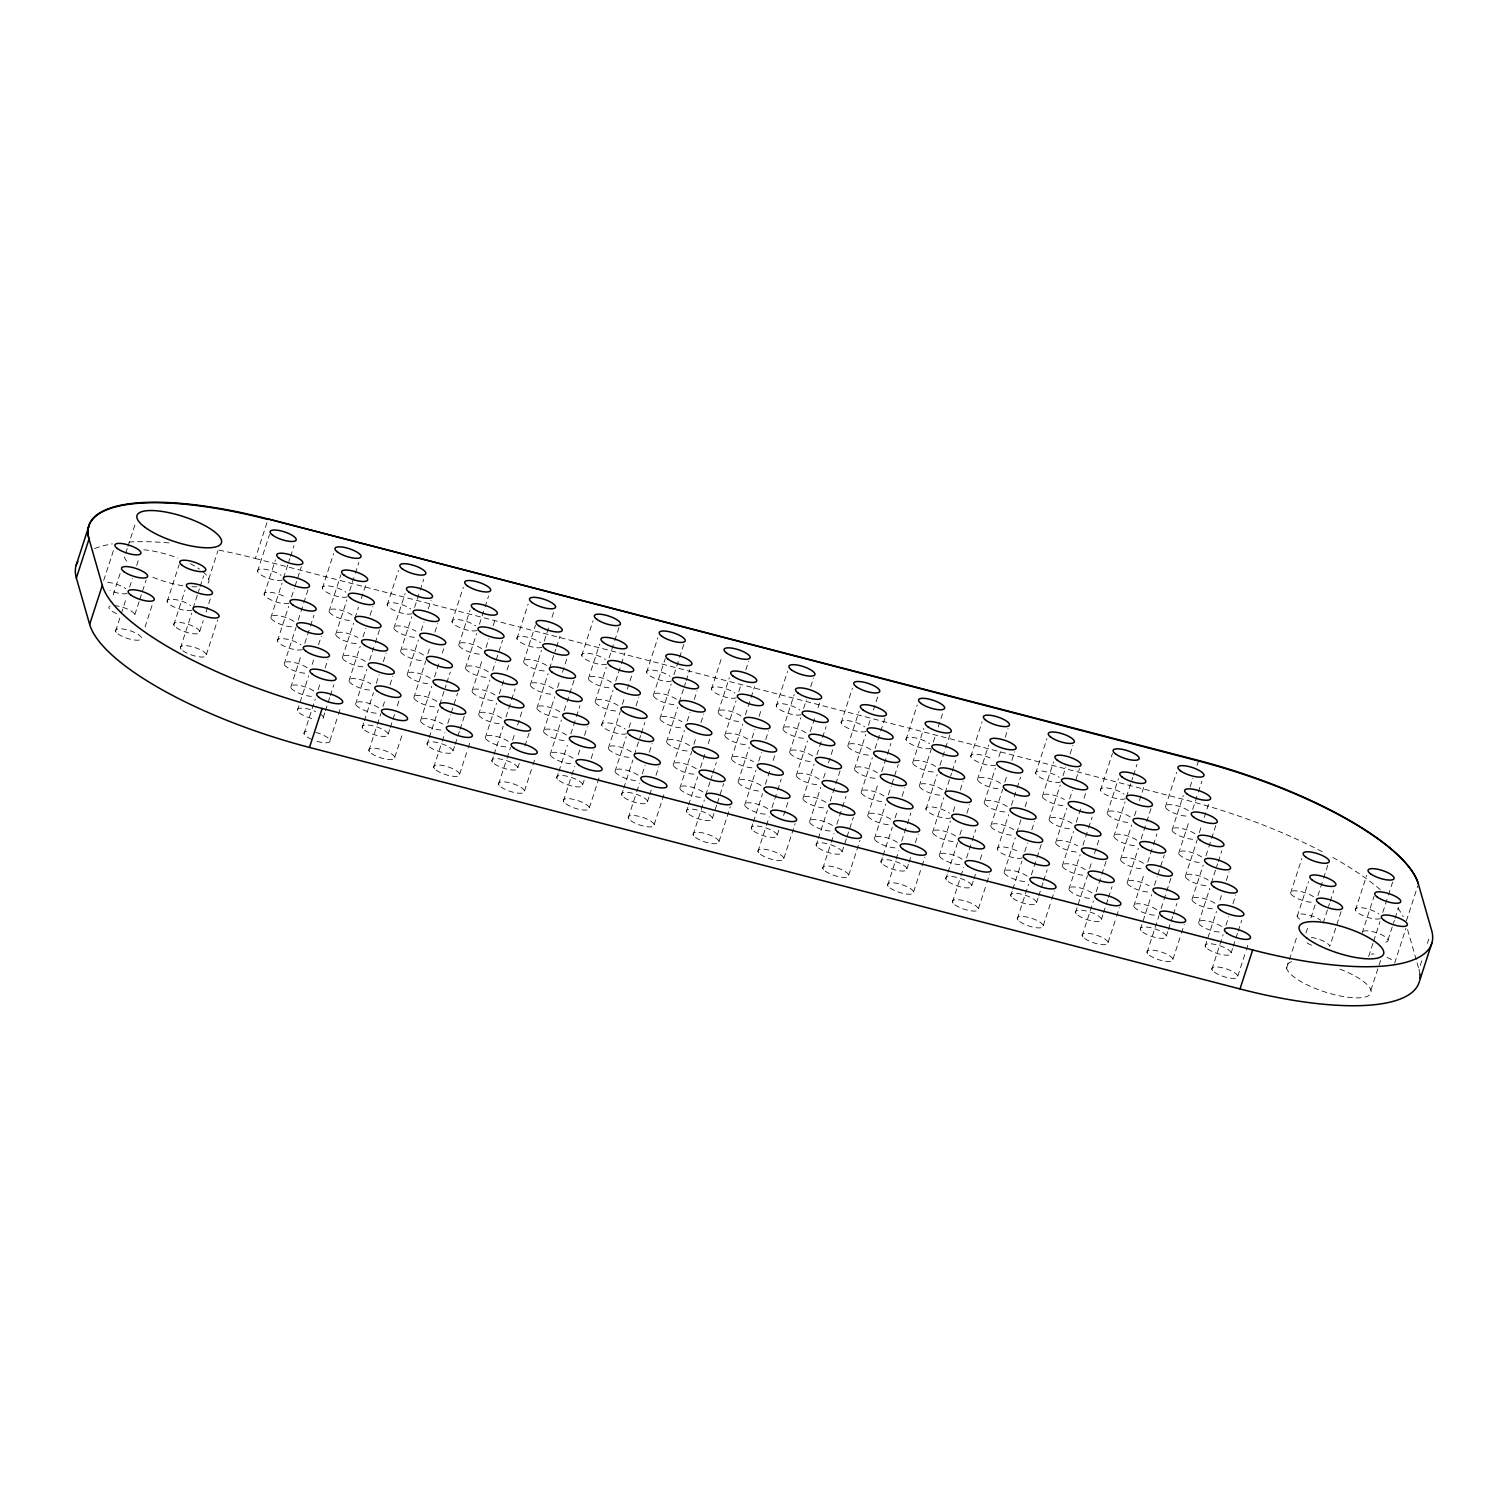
<?xml version="1.0" encoding="UTF-8"?>
<svg xmlns="http://www.w3.org/2000/svg" width="1508" height="1508" viewBox="0 0 1508 1508"><rect width="100%" height="100%" fill="white"/><g stroke="black" fill="none" stroke-linecap="round" stroke-linejoin="round"><path stroke-width="0.75" stroke-dasharray="5 3.75" d="M103.713 580.429L113.571 550.1M127.237 548.573L124.429 557.225A44.335 13.252 18 0 0 128.482 563.087M127.935 546.405L135.682 522.56M113.175 594.944L120.206 573.285M129.65 587.159L132.459 578.488M136.681 565.481L138.793 558.997M115.588 631.117L120.508 615.961M121.224 613.794L126.144 598.619M134.872 614.68L139.113 601.673M139.81 599.505L146.144 580.014M145.051 627.026L152.779 603.2M167.143 601.579L179.113 564.746M173.797 624.764L185.05 590.099M193.081 608.308L199.414 588.817M200.13 586.65L203.637 575.811M180.432 647.95L191.704 613.285M208.726 579.11L217.868 550.948M199.735 631.494L203.241 620.674M206.068 612.003L210.988 596.829M206.37 654.679L217.642 620.014M218.905 550.156A209.763 62.733 18 0 1 255.323 558.488L267.99 519.487M257.529 571.4L269.498 534.567M264.164 594.586L275.436 559.92M270.818 617.752L282.071 583.087M283.466 578.13L289.8 558.62M290.497 556.452L294.022 545.632M277.453 640.938L288.725 606.273M291.515 596.98L294.324 588.309M295.04 586.141L301.374 566.65M284.107 664.123L296.077 627.309M298.169 620.165L300.281 613.662M300.978 611.494L303.089 604.991M303.787 602.823L308.009 589.835M322.373 588.214L333.626 553.549M304.804 643.351L309.724 628.176M310.441 626.009L313.966 615.189M290.742 687.309L301.298 654.811M329.008 611.4L340.978 574.567M312.156 664.368L313.57 660.033M318.49 644.859L321.298 636.206M297.396 710.494L308.65 675.829M335.662 634.585L346.915 599.92M349.724 590.627L354.644 575.453M355.341 573.285L358.866 562.446M318.094 689.721L320.205 683.218M325.125 668.044L327.952 659.392M304.032 733.68L315.304 699.015M354.946 618.129L358.47 607.309M361.298 598.638L366.218 583.464M342.297 657.771L353.569 623.106M323.334 717.242L324.729 712.907M325.445 710.739L329.668 697.733M330.365 695.565L333.89 684.745M363.013 636.998L365.822 628.327M370.044 615.321L372.853 606.65M348.951 680.956L360.205 646.291M329.969 740.428L337.717 716.583M338.414 714.415L340.525 707.931M387.217 605.047L398.489 570.382M369.649 660.184L374.587 645.009M375.285 642.842L379.507 629.835M355.586 704.142L366.859 669.477M393.852 628.233L405.124 593.568M376.303 683.369L379.111 674.698M383.334 661.692L386.142 653.021M362.24 727.327L363.654 722.992M364.352 720.824L373.494 692.662M414.568 607.441L419.488 592.286M420.185 590.118L423.71 579.279M400.506 651.418L411.759 616.753M382.938 706.555L385.049 700.051M389.988 684.877L392.796 676.206M368.876 750.513L376.623 726.686M377.32 724.519L380.845 713.68M421.203 630.627L424.031 621.975M428.253 608.968L431.062 600.297M407.141 674.604L418.413 639.939M388.178 734.057L389.592 729.74M390.289 727.572L394.512 714.566M397.32 705.895L399.432 699.392M427.857 653.812L429.969 647.328M434.888 632.154L437.697 623.483M413.795 697.789L425.765 660.956M394.813 757.242L402.561 733.416M452.061 621.88L463.333 587.215M434.493 676.998L439.431 661.842M442.24 653.171L443.654 648.836M420.43 720.975L431.703 686.31M458.715 645.066L469.968 610.401M439.733 704.519L446.066 685.028M446.764 682.86L450.289 672.021M427.084 744.16L428.498 739.825M429.196 737.657L438.338 709.495M479.412 624.274L484.332 609.119M485.048 606.951L488.554 596.112M465.35 668.251L476.622 633.586M447.782 723.369L450.59 714.717M451.307 712.549L457.64 693.039M433.72 767.346L441.467 743.519M442.164 741.352L444.992 732.681M486.047 647.46L488.875 638.789M493.097 625.801L495.208 619.298M471.985 691.437L482.56 658.939M453.022 750.89L454.436 746.554M455.133 744.386L459.356 731.399M460.053 729.231L464.276 716.225M492.701 670.645L495.51 661.974M496.207 659.825L502.56 640.316M478.639 714.622L489.893 679.957M459.657 774.075L467.405 750.249M468.121 748.081L470.232 741.578M516.905 638.713L528.177 604.048M499.336 693.831L504.275 678.675M507.084 670.004L509.195 663.501M485.274 737.808L496.547 703.143M523.559 661.899L535.51 625.066M505.991 717.016L510.91 701.861M511.608 699.693L515.133 688.854M491.928 760.993L493.342 756.658M494.04 754.49L503.182 726.328M544.256 641.107L549.176 625.933M552.003 617.281L554.115 610.778M530.194 685.084L541.466 650.419M512.626 740.202L514.737 733.699M517.564 725.046L522.484 709.872M498.564 784.179L506.311 760.352M507.027 758.185L510.533 747.346M549.496 668.628L555.83 649.119M556.527 646.97L560.052 636.131M536.848 708.27L548.101 673.605M517.866 767.723L519.28 763.387M524.897 746.064L529.12 733.058M557.545 687.478L559.656 680.975M562.465 672.304L567.404 657.149M543.483 731.455L554.755 696.79M524.501 790.908L532.249 767.082M532.965 764.914L535.076 758.411M581.749 655.546L593.021 620.881M564.181 710.664L566.292 704.161M567.008 701.993L569.119 695.49M569.817 693.341L574.039 680.334M550.118 754.641L561.391 719.976M588.403 678.732L599.656 644.067M570.835 733.849L575.754 718.675M576.452 716.526L579.977 705.687M556.772 777.826L558.186 773.491M558.884 771.323L567.328 745.329M609.1 657.94L614.02 642.766M614.736 640.598L618.959 627.611M595.038 701.917L606.31 667.252M563.408 801.012L571.155 777.167M571.871 774.999L574.68 766.347M578.186 754.867L580.297 748.364M584.52 735.376L587.328 726.705M615.735 681.126L620.674 665.952M621.371 663.784L624.896 652.964M601.692 725.103L612.945 690.438M582.71 784.556L584.124 780.22M591.155 758.562L593.964 749.891M622.389 704.311L624.5 697.808M627.309 689.137L632.248 673.982M608.327 748.288L620.297 711.456M589.345 807.741L599.92 775.244M646.593 672.361L657.865 637.696M614.981 771.474L626.235 736.809M629.024 727.497L631.136 720.994M636.074 705.819L638.883 697.167M653.247 695.546L665.216 658.713M621.616 794.659L623.03 790.324M623.728 788.156L632.889 759.994M634.265 755.018L640.598 735.508M641.315 733.34L644.821 722.52M673.944 674.773L676.055 668.27M676.753 666.102L678.864 659.599M679.58 657.431L683.803 644.444M659.882 718.732L671.154 684.066M628.252 817.845L635.999 794M636.715 791.832L639.524 783.18M642.314 773.868L645.141 765.197M649.364 752.19L652.172 743.538M666.536 741.917L677.789 707.252M679.184 702.294L685.518 682.785M686.215 680.617L689.74 669.778M647.554 801.389L648.968 797.053M649.665 794.886L651.776 788.382M655.999 775.376L658.826 766.724M673.171 765.103L684.444 730.438M687.233 721.144L690.042 712.473M694.264 699.467L697.092 690.815M654.189 824.574L664.764 792.077M711.437 689.194L721.993 656.696M679.825 788.288L691.776 751.455M693.869 744.33L695.98 737.827M700.918 722.652L703.727 714M718.091 712.379L729.344 677.714M686.46 811.474L687.874 807.157M688.572 804.989L697.733 776.809M700.523 767.515L705.442 752.341M708.27 743.67L709.665 739.335M724.726 735.565L735.998 700.9M738.788 691.606L740.899 685.103M745.819 669.929L748.647 661.258M705.763 795.036L712.096 775.527M712.794 773.359L716.319 762.52M693.115 834.659L704.368 799.994M731.38 758.75L742.633 724.085M745.423 714.792L750.362 699.618M751.059 697.45L754.584 686.611M712.398 818.222L716.62 805.215M717.318 803.048L723.67 783.557M738.015 781.936L749.288 747.271M752.077 737.959L754.886 729.306M759.108 716.3L761.22 709.797M719.052 841.407L730.306 806.723M776.281 706.027L787.553 671.362M758.712 761.144L761.54 752.492M765.762 739.486L768.571 730.814M744.669 805.121L755.923 770.456M782.935 729.212L794.188 694.547M765.367 784.33L770.286 769.174M773.114 760.503L775.225 754M751.304 828.307L752.718 823.971M753.416 821.803L762.577 793.642M789.57 752.398L800.842 717.733M803.632 708.421L806.441 699.769M810.663 686.762L813.491 678.091M772.002 807.515L776.94 792.36M777.638 790.192L781.163 779.353M757.959 851.492L765.687 827.666M766.403 825.498L769.212 816.827M810.267 731.606L815.206 716.451M818.015 707.78L820.126 701.277M796.224 775.583L807.477 740.918M777.242 835.036L779.353 828.552M783.576 815.545L788.514 800.371M816.921 754.792L821.841 739.636M822.557 737.469L826.064 726.63M802.859 798.769L814.131 764.104M783.896 858.222L795.15 823.556M841.125 722.86L852.397 688.195M823.556 777.977L825.668 771.474M828.495 762.822L833.415 747.648M809.513 821.954L820.767 787.289M847.779 746.045L859.032 711.38M830.211 801.163L835.13 786.007M835.847 783.84L840.069 770.833M816.148 845.14L817.562 840.804M818.26 838.636L827.421 810.475M868.476 725.254L870.587 718.75M873.396 710.098L878.335 694.924M854.414 769.231L865.686 734.566M836.846 824.348L841.784 809.193M842.482 807.025L846.007 796.186M822.803 868.325L830.531 844.499M831.247 842.331L834.056 833.66M875.111 748.439L880.05 733.284M880.747 731.116L884.97 718.11M861.068 792.416L872.321 757.751M842.086 851.869L846.308 838.882M847.025 836.714L853.358 817.204M881.765 771.625L886.685 756.469M887.401 754.302L890.908 743.463M867.703 815.602L878.259 783.104M848.74 875.055L859.994 840.39M905.969 739.693L917.241 705.028M888.401 794.81L891.228 786.139M891.925 783.971L898.259 764.481M874.357 838.787L885.611 804.122M912.623 762.878L923.876 728.213M895.055 817.996L897.166 811.492M902.086 796.337L904.913 787.666M880.992 861.973L882.406 857.637M883.104 855.47L892.265 827.308M933.32 742.087L935.431 735.584M938.24 726.913L943.179 711.757M919.258 786.064L931.228 749.231M901.69 841.181L906.628 826.026M907.326 823.858L910.851 813.019M887.646 885.158L895.375 861.332M896.091 859.164L898.9 850.493M939.974 765.272L942.085 758.769M942.783 756.601L944.894 750.098M945.591 747.93L949.814 734.943M925.912 809.249L937.165 774.584M906.93 868.702L908.344 864.367M909.041 862.199L911.152 855.696M915.375 842.708L918.202 834.037M945.196 792.793L951.529 773.284M952.245 771.116L955.752 760.296M932.547 832.435L943.819 797.77M913.584 891.888L921.313 868.061M922.029 865.894L924.838 857.223M970.813 756.526L982.085 721.861M953.245 811.643L955.375 805.14M960.294 789.985L963.103 781.314M939.201 855.62L950.455 820.955M977.467 779.711L988.72 745.046M959.899 834.829L962.01 828.326M966.93 813.17L969.757 804.499M945.836 878.806L947.25 874.47M947.948 872.303L957.806 841.973M998.861 756.752L1000.973 750.249M1005.214 737.242L1008.023 728.59M984.102 802.897L995.374 768.232M966.534 858.014L971.472 842.84M972.17 840.672L975.695 829.852M952.49 901.991L960.219 878.146M960.935 875.978L963.744 867.326M1004.818 782.105L1006.929 775.602M1011.849 760.428L1014.658 751.776M990.756 826.082L1002.726 789.25M971.774 885.535L973.188 881.2M973.885 879.032L975.996 872.529M980.219 859.541L982.33 853.038M1011.453 805.291L1016.373 790.117M1017.089 787.949L1020.614 777.129M997.391 849.268L1008.663 814.603M978.428 908.721L986.175 884.876M986.873 882.727L989.682 874.056M1035.657 773.34L1046.929 738.675M1016.694 832.812L1020.916 819.805M1025.138 806.799L1027.25 800.314M1004.045 872.435L1015.299 837.769M1042.311 796.526L1053.564 761.86M1010.68 895.62L1012.094 891.303M1012.792 889.136L1021.953 860.955M1024.743 851.662L1027.551 842.991M1031.774 829.984L1034.601 821.332M1063.008 775.753L1065.836 767.082M1070.058 754.075L1072.867 745.404M1048.946 819.711L1060.218 785.046M1017.335 918.806L1028.588 884.14M1031.378 874.847L1036.316 859.673M1037.014 857.505L1041.236 844.518M1069.662 798.938L1072.471 790.267M1075.996 779.429L1079.502 768.59M1055.6 842.897L1066.853 808.231M1036.618 902.368L1038.032 898.033M1038.729 895.865L1042.952 882.859M1043.668 880.691L1047.174 869.871M1076.297 822.124L1081.236 806.95M1084.045 798.279L1086.156 791.775M1062.235 866.082L1073.507 831.417M1043.272 925.554L1051.019 901.709M1051.717 899.541L1054.526 890.889M1100.501 790.173L1112.47 753.34M1068.889 889.268L1080.143 854.602M1082.951 845.309L1087.871 830.135M1088.569 827.967L1092.094 817.129M1107.155 813.359L1118.408 778.694M1075.524 912.453L1087.494 875.62M1089.587 868.495L1091.698 861.992M1094.506 853.321L1099.445 838.146M1126.438 796.903L1132.791 777.412M1133.488 775.244L1137.013 764.405M1113.79 836.544L1125.062 801.879M1082.178 935.639L1093.432 900.973M1096.241 891.68L1101.16 876.506M1101.858 874.338L1106.08 861.332M1120.444 859.73L1131.697 825.064M1134.506 815.753L1136.617 809.268M1139.426 800.597L1144.346 785.423M1101.462 919.183L1102.876 914.866M1103.573 912.698L1107.796 899.692M1108.512 897.524L1112.018 886.685M1127.079 882.915L1138.351 848.25M1141.141 838.938L1146.08 823.783M1146.777 821.615L1151 808.608M1108.116 942.368L1115.863 918.542M1116.561 916.374L1119.37 907.703M1165.364 807.006L1176.617 772.341M1133.733 906.101L1144.289 873.603M1147.795 862.124L1152.715 846.968M1153.413 844.8L1156.938 833.962M1171.999 830.192L1183.271 795.527M1140.368 929.286L1151.641 894.621M1154.431 885.309L1157.239 876.657M1157.956 874.489L1164.289 854.979M1190.076 786.987L1192.885 778.316M1197.107 765.329L1198.521 760.993M1178.634 853.377L1189.209 820.88M1192.696 809.4L1197.635 794.245M1198.332 792.077L1201.857 781.238M1161.085 908.495L1163.196 902.01M1163.893 899.842L1166.004 893.339M1166.702 891.171L1170.924 878.165M1147.023 952.472L1158.992 915.639M1185.288 876.563L1197.258 839.73M1199.35 832.586L1201.461 826.082M1204.27 817.43L1209.209 802.256M1166.306 936.016L1167.72 931.68M1168.417 929.512L1172.64 916.525M1173.356 914.357L1176.881 903.518M1191.923 899.748L1203.195 865.083M1205.985 855.771L1208.096 849.268M1208.813 847.1L1210.924 840.616M1211.621 838.448L1215.844 825.441M1172.96 959.201L1180.707 935.375M1181.405 933.207L1184.214 924.536M1211.226 883.292L1217.559 863.801M1218.257 861.634L1221.782 850.795M1198.577 922.934L1209.831 888.269M1219.972 899.974L1221.386 895.639M1226.324 880.484L1229.133 871.812M1205.212 946.119L1216.485 911.454M1225.929 925.328L1228.737 916.657M1232.96 903.669L1235.768 894.998M1211.866 969.305L1223.12 934.64M1231.15 952.849L1232.564 948.513M1233.261 946.345L1237.503 933.358M1238.2 931.19L1241.725 920.351M1237.804 976.034L1245.551 952.208M1246.249 950.04L1248.36 943.537M1290.584 893.17L1301.856 858.504M1297.238 916.355L1308.492 881.69M1286.607 968.306L1288.718 961.821M1289.415 959.654L1297.163 935.808M1305.985 933.037L1308.096 926.534M1310.923 917.863L1315.146 904.875M1317.935 895.564L1322.874 880.389M1323.572 878.221L1327.794 865.234M1323.176 923.084L1329.509 903.575M1330.207 901.407L1333.732 890.587M1341.083 911.605L1329.811 946.27A13.647 4.072 18 0 0 1311.149 937.392M1355.428 909.984L1366.7 875.319M1362.082 933.169L1374.052 896.355M1382.779 912.397L1387.718 897.222M1388.416 895.055L1392.638 882.067M1372.959 943.367L1368.717 956.355A13.647 4.072 18 0 1 1374.052 954.036M1373.656 941.199L1379.99 921.69M1370.904 990.19L1380.763 959.861M1388.02 939.918L1394.353 920.408M1395.051 918.24L1398.576 907.42M1406.38 920.86L1417.652 886.195M1394.655 963.103L1405.927 928.438M1419.876 973.961A209.763 62.733 18 0 0 1418.971 969.399L1422.496 958.579M1427.416 943.405L1428.83 939.069M255.323 558.488L1185.853 799.994A209.763 62.733 18 0 1 1322.384 851.794M1407.586 929.663L1416.446 960.577M1417.068 962.783L1418.971 969.399M94.684 548.554A209.763 62.733 18 0 1 112.365 543.86M128.934 542.051A209.763 62.733 18 0 1 169.235 542.937M1332.827 857.468A209.763 62.733 18 0 1 1381.102 890.399M1397.859 908.136A209.763 62.733 18 0 1 1403.137 916.619M196.926 586.744A44.335 13.252 18 0 1 191.384 586.687M182.826 585.745A44.335 13.252 18 0 1 151.215 576.603M143.731 549.798A44.335 13.252 18 0 1 177.737 558.054M190.291 563.634A44.335 13.252 18 0 1 199.471 569.063M202.901 571.683A44.335 13.252 18 0 1 205.239 585.179M1339.915 969.135A44.335 13.252 18 0 1 1368.171 995.902A44.335 13.252 18 0 1 1309.001 985.742A44.335 13.252 18 0 1 1293.657 961.199M192.006 610.193A13.647 4.072 18 0 1 172.798 606.348A13.647 4.072 18 0 1 170.762 599.241A13.647 4.072 18 0 1 190.687 605.556M127.162 593.36A13.647 4.072 18 0 1 109.933 590.457M107.633 582.427A13.647 4.072 18 0 1 125.843 588.723M116.587 613.643A13.647 4.072 18 0 1 110.009 606.065M114.269 605.613A13.647 4.072 18 0 1 130.14 610.401A13.647 4.072 18 0 1 133.816 616.546M315.681 732.417A13.647 4.072 18 0 1 330.007 741.182A13.647 4.072 18 0 1 313.796 740.258M311.666 739.391A13.647 4.072 18 0 1 309.366 731.361M311.685 718.505A13.647 4.072 18 0 1 297.491 709.42A13.647 4.072 18 0 1 315.7 711.531M320.921 714.472A13.647 4.072 18 0 1 322.26 719.109M311.345 696.376A13.647 4.072 18 0 1 293.155 690.08A13.647 4.072 18 0 1 296.077 684.99A13.647 4.072 18 0 1 314.286 691.286M304.71 673.19A13.647 4.072 18 0 1 286.501 666.894A13.647 4.072 18 0 1 289.442 661.805A13.647 4.072 18 0 1 307.632 668.101M302.316 649.552A13.647 4.072 18 0 1 283.108 645.707A13.647 4.072 18 0 1 281.072 638.6A13.647 4.072 18 0 1 300.997 644.915M291.421 626.819A13.647 4.072 18 0 1 273.212 620.523A13.647 4.072 18 0 1 276.152 615.434A13.647 4.072 18 0 1 294.343 621.73M289.027 603.181A13.647 4.072 18 0 1 270.46 599.656A13.647 4.072 18 0 1 266.803 592.305A13.647 4.072 18 0 1 286.237 597.545M282.392 579.996A13.647 4.072 18 0 1 263.184 576.15A13.647 4.072 18 0 1 261.148 569.044A13.647 4.072 18 0 1 281.072 575.359M376.189 713.209A13.647 4.072 18 0 1 357.999 706.913A13.647 4.072 18 0 1 360.921 701.823A13.647 4.072 18 0 1 379.13 708.1M369.554 690.023A13.647 4.072 18 0 1 351.816 684.066A13.647 4.072 18 0 1 353.117 678.6A13.647 4.072 18 0 1 371.025 683.935M362.9 666.838A13.647 4.072 18 0 1 344.71 660.542A13.647 4.072 18 0 1 347.632 655.452A13.647 4.072 18 0 1 365.841 661.748M356.265 643.652A13.647 4.072 18 0 1 338.527 637.696A13.647 4.072 18 0 1 339.828 632.229A13.647 4.072 18 0 1 357.735 637.564M349.611 620.467A13.647 4.072 18 0 1 331.421 614.171A13.647 4.072 18 0 1 334.342 609.081A13.647 4.072 18 0 1 352.552 615.377M347.236 596.829A13.647 4.072 18 0 1 328.028 592.983A13.647 4.072 18 0 1 325.992 585.877A13.647 4.072 18 0 1 345.916 592.192M441.033 730.042A13.647 4.072 18 0 1 423.296 724.066A13.647 4.072 18 0 1 424.615 718.619A13.647 4.072 18 0 1 442.504 723.953M434.398 706.856A13.647 4.072 18 0 1 416.189 700.56A13.647 4.072 18 0 1 419.13 695.452A13.647 4.072 18 0 1 437.339 701.748M427.744 683.671A13.647 4.072 18 0 1 409.554 677.375A13.647 4.072 18 0 1 412.476 672.266A13.647 4.072 18 0 1 430.685 678.562M421.109 660.485A13.647 4.072 18 0 1 402.9 654.189A13.647 4.072 18 0 1 405.841 649.081A13.647 4.072 18 0 1 424.05 655.377M414.474 637.3A13.647 4.072 18 0 1 396.717 631.343A13.647 4.072 18 0 1 398.037 625.877A13.647 4.072 18 0 1 415.925 631.211M412.08 613.643A13.647 4.072 18 0 1 392.872 609.798A13.647 4.072 18 0 1 390.836 602.691A13.647 4.072 18 0 1 410.76 609.006M505.877 746.875A13.647 4.072 18 0 1 487.687 740.579A13.647 4.072 18 0 1 490.609 735.47A13.647 4.072 18 0 1 508.818 741.766M499.242 723.689A13.647 4.072 18 0 1 481.033 717.393A13.647 4.072 18 0 1 483.974 712.285A13.647 4.072 18 0 1 502.183 718.581M492.607 700.504A13.647 4.072 18 0 1 474.398 694.208A13.647 4.072 18 0 1 477.32 689.099A13.647 4.072 18 0 1 495.529 695.395M485.953 677.318A13.647 4.072 18 0 1 467.744 671.022A13.647 4.072 18 0 1 470.684 665.914A13.647 4.072 18 0 1 488.894 672.21M479.318 654.133A13.647 4.072 18 0 1 461.109 647.837A13.647 4.072 18 0 1 464.03 642.728A13.647 4.072 18 0 1 482.24 649.024M476.924 630.476A13.647 4.072 18 0 1 457.716 626.631A13.647 4.072 18 0 1 455.68 619.524A13.647 4.072 18 0 1 475.604 625.839M570.74 763.708A13.647 4.072 18 0 1 552.531 757.412A13.647 4.072 18 0 1 555.453 752.304A13.647 4.072 18 0 1 573.662 758.599M564.086 740.522A13.647 4.072 18 0 1 545.877 734.226A13.647 4.072 18 0 1 548.818 729.118A13.647 4.072 18 0 1 567.027 735.414M557.451 717.337A13.647 4.072 18 0 1 539.242 711.041A13.647 4.072 18 0 1 542.164 705.933A13.647 4.072 18 0 1 560.373 712.228M550.797 694.151A13.647 4.072 18 0 1 532.588 687.855A13.647 4.072 18 0 1 535.529 682.747A13.647 4.072 18 0 1 553.738 689.043M544.162 670.966A13.647 4.072 18 0 1 525.953 664.67A13.647 4.072 18 0 1 528.893 659.561A13.647 4.072 18 0 1 547.084 665.857M541.768 647.309A13.647 4.072 18 0 1 522.56 643.464A13.647 4.072 18 0 1 520.524 636.357A13.647 4.072 18 0 1 540.448 642.672M635.584 780.522A13.647 4.072 18 0 1 617.375 774.226A13.647 4.072 18 0 1 620.297 769.137A13.647 4.072 18 0 1 638.506 775.432M628.93 757.336A13.647 4.072 18 0 1 610.721 751.059A13.647 4.072 18 0 1 613.662 745.951A13.647 4.072 18 0 1 631.871 752.247M626.555 733.699A13.647 4.072 18 0 1 607.328 729.853A13.647 4.072 18 0 1 605.292 722.747A13.647 4.072 18 0 1 625.217 729.061M615.641 710.965A13.647 4.072 18 0 1 597.451 704.688A13.647 4.072 18 0 1 600.373 699.58A13.647 4.072 18 0 1 618.582 705.876M609.006 687.78A13.647 4.072 18 0 1 590.797 681.503A13.647 4.072 18 0 1 593.737 676.395A13.647 4.072 18 0 1 611.928 682.69M606.612 664.142A13.647 4.072 18 0 1 587.404 660.297A13.647 4.072 18 0 1 585.368 653.19A13.647 4.072 18 0 1 605.292 659.505M700.428 797.355A13.647 4.072 18 0 1 682.219 791.059A13.647 4.072 18 0 1 685.16 785.97A13.647 4.072 18 0 1 703.35 792.265M693.774 774.169A13.647 4.072 18 0 1 675.584 767.874A13.647 4.072 18 0 1 678.506 762.784A13.647 4.072 18 0 1 696.715 769.08M687.139 750.984A13.647 4.072 18 0 1 668.93 744.688A13.647 4.072 18 0 1 671.871 739.599A13.647 4.072 18 0 1 690.061 745.894M680.485 727.798A13.647 4.072 18 0 1 662.747 721.842A13.647 4.072 18 0 1 664.048 716.375A13.647 4.072 18 0 1 681.955 721.71M673.85 704.613A13.647 4.072 18 0 1 655.641 698.317A13.647 4.072 18 0 1 658.581 693.228A13.647 4.072 18 0 1 676.772 699.524M671.456 680.975A13.647 4.072 18 0 1 652.248 677.13A13.647 4.072 18 0 1 650.212 670.023A13.647 4.072 18 0 1 670.136 676.338M765.272 814.188A13.647 4.072 18 0 1 747.063 807.892A13.647 4.072 18 0 1 750.004 802.784A13.647 4.072 18 0 1 768.194 809.08M758.618 791.003A13.647 4.072 18 0 1 740.428 784.707A13.647 4.072 18 0 1 743.35 779.598A13.647 4.072 18 0 1 761.559 785.894M751.983 767.817A13.647 4.072 18 0 1 734.226 761.86A13.647 4.072 18 0 1 735.546 756.394A13.647 4.072 18 0 1 753.434 761.729M745.329 744.632A13.647 4.072 18 0 1 727.139 738.336A13.647 4.072 18 0 1 730.061 733.227A13.647 4.072 18 0 1 748.27 739.523M738.694 721.446A13.647 4.072 18 0 1 720.485 715.15A13.647 4.072 18 0 1 723.425 710.042A13.647 4.072 18 0 1 741.616 716.338M736.3 697.789A13.647 4.072 18 0 1 717.092 693.944A13.647 4.072 18 0 1 715.056 686.856A13.647 4.072 18 0 1 734.98 693.152M830.116 831.021A13.647 4.072 18 0 1 811.907 824.725A13.647 4.072 18 0 1 814.848 819.617A13.647 4.072 18 0 1 833.038 825.913M823.462 807.836A13.647 4.072 18 0 1 805.272 801.54A13.647 4.072 18 0 1 808.194 796.431A13.647 4.072 18 0 1 826.403 802.727M816.827 784.65A13.647 4.072 18 0 1 798.618 778.354A13.647 4.072 18 0 1 801.559 773.246A13.647 4.072 18 0 1 819.749 779.542M810.173 761.465A13.647 4.072 18 0 1 791.983 755.169A13.647 4.072 18 0 1 794.904 750.06A13.647 4.072 18 0 1 813.114 756.356M803.538 738.279A13.647 4.072 18 0 1 785.329 731.983A13.647 4.072 18 0 1 788.269 726.875A13.647 4.072 18 0 1 806.46 733.171M801.144 714.622A13.647 4.072 18 0 1 781.936 710.777A13.647 4.072 18 0 1 779.9 703.671A13.647 4.072 18 0 1 799.824 709.985M894.96 847.854A13.647 4.072 18 0 1 876.751 841.558A13.647 4.072 18 0 1 879.692 836.45A13.647 4.072 18 0 1 897.882 842.746M888.306 824.669A13.647 4.072 18 0 1 870.116 818.373A13.647 4.072 18 0 1 873.038 813.264A13.647 4.072 18 0 1 891.247 819.56M881.671 801.483A13.647 4.072 18 0 1 863.462 795.187A13.647 4.072 18 0 1 866.403 790.079A13.647 4.072 18 0 1 884.593 796.375M875.017 778.298A13.647 4.072 18 0 1 856.827 772.002A13.647 4.072 18 0 1 859.749 766.893A13.647 4.072 18 0 1 877.958 773.189M868.382 755.112A13.647 4.072 18 0 1 850.173 748.816A13.647 4.072 18 0 1 853.113 743.708A13.647 4.072 18 0 1 871.304 750.004M865.988 731.455A13.647 4.072 18 0 1 846.78 727.61A13.647 4.072 18 0 1 844.744 720.504A13.647 4.072 18 0 1 864.668 726.818M959.804 864.687A13.647 4.072 18 0 1 941.595 858.391A13.647 4.072 18 0 1 944.536 853.283A13.647 4.072 18 0 1 962.726 859.579M953.15 841.502A13.647 4.072 18 0 1 934.96 835.206A13.647 4.072 18 0 1 937.882 830.097A13.647 4.072 18 0 1 956.091 836.393M950.775 817.845A13.647 4.072 18 0 1 931.567 814A13.647 4.072 18 0 1 929.531 806.893A13.647 4.072 18 0 1 949.437 813.208M939.861 795.131A13.647 4.072 18 0 1 921.671 788.835A13.647 4.072 18 0 1 924.592 783.726A13.647 4.072 18 0 1 942.802 790.022M933.226 771.945A13.647 4.072 18 0 1 915.017 765.649A13.647 4.072 18 0 1 917.957 760.541A13.647 4.072 18 0 1 936.148 766.837M930.832 748.288A13.647 4.072 18 0 1 911.624 744.443A13.647 4.072 18 0 1 909.588 737.337A13.647 4.072 18 0 1 929.512 743.651M1024.648 881.501A13.647 4.072 18 0 1 1006.439 875.206A13.647 4.072 18 0 1 1009.38 870.116A13.647 4.072 18 0 1 1027.57 876.412M1022.254 857.864A13.647 4.072 18 0 1 1003.687 854.339A13.647 4.072 18 0 1 1000.03 846.987A13.647 4.072 18 0 1 1019.465 852.227M1011.359 835.13A13.647 4.072 18 0 1 993.15 828.834A13.647 4.072 18 0 1 996.091 823.745A13.647 4.072 18 0 1 1014.281 830.041M1004.705 811.945A13.647 4.072 18 0 1 986.515 805.649A13.647 4.072 18 0 1 989.436 800.559A13.647 4.072 18 0 1 1007.646 806.855M998.07 788.759A13.647 4.072 18 0 1 979.861 782.464A13.647 4.072 18 0 1 982.801 777.374A13.647 4.072 18 0 1 1000.992 783.67M995.676 765.121A13.647 4.072 18 0 1 977.109 761.597A13.647 4.072 18 0 1 973.452 754.245A13.647 4.072 18 0 1 992.886 759.485M1089.492 898.334A13.647 4.072 18 0 1 1071.283 892.039A13.647 4.072 18 0 1 1074.224 886.949A13.647 4.072 18 0 1 1092.414 893.245M1082.838 875.149A13.647 4.072 18 0 1 1064.648 868.853A13.647 4.072 18 0 1 1067.57 863.764A13.647 4.072 18 0 1 1085.779 870.059M1076.203 851.963A13.647 4.072 18 0 1 1058.465 846.007A13.647 4.072 18 0 1 1059.766 840.54A13.647 4.072 18 0 1 1077.655 845.875M1069.549 828.778A13.647 4.072 18 0 1 1051.359 822.482A13.647 4.072 18 0 1 1054.28 817.393A13.647 4.072 18 0 1 1072.49 823.688M1062.914 805.592A13.647 4.072 18 0 1 1045.176 799.636A13.647 4.072 18 0 1 1046.477 794.169A13.647 4.072 18 0 1 1064.384 799.504M1060.539 781.955A13.647 4.072 18 0 1 1041.312 778.109A13.647 4.072 18 0 1 1039.276 771.003A13.647 4.072 18 0 1 1059.2 777.317M1154.336 915.168A13.647 4.072 18 0 1 1136.127 908.872A13.647 4.072 18 0 1 1139.068 903.763A13.647 4.072 18 0 1 1157.258 910.059M1147.682 891.982A13.647 4.072 18 0 1 1129.944 886.025A13.647 4.072 18 0 1 1131.264 880.559A13.647 4.072 18 0 1 1149.153 885.893M1141.047 868.796A13.647 4.072 18 0 1 1122.838 862.501A13.647 4.072 18 0 1 1125.779 857.392A13.647 4.072 18 0 1 1143.969 863.688M1134.393 845.611A13.647 4.072 18 0 1 1116.203 839.315A13.647 4.072 18 0 1 1119.125 834.207A13.647 4.072 18 0 1 1137.334 840.503M1127.758 822.426A13.647 4.072 18 0 1 1109.549 816.13A13.647 4.072 18 0 1 1112.489 811.021A13.647 4.072 18 0 1 1130.698 817.317M1125.383 798.769A13.647 4.072 18 0 1 1106.156 794.923A13.647 4.072 18 0 1 1104.12 787.836A13.647 4.072 18 0 1 1124.044 794.132M1219.18 932.001A13.647 4.072 18 0 1 1200.971 925.705A13.647 4.072 18 0 1 1203.912 920.596A13.647 4.072 18 0 1 1222.102 926.892M1212.526 908.815A13.647 4.072 18 0 1 1194.336 902.519A13.647 4.072 18 0 1 1197.258 897.411A13.647 4.072 18 0 1 1215.467 903.707M1205.891 885.63A13.647 4.072 18 0 1 1187.682 879.334A13.647 4.072 18 0 1 1190.623 874.225A13.647 4.072 18 0 1 1208.832 880.521M1199.256 862.444A13.647 4.072 18 0 1 1181.047 856.148A13.647 4.072 18 0 1 1183.968 851.04A13.647 4.072 18 0 1 1202.178 857.336M1192.602 839.259A13.647 4.072 18 0 1 1174.393 832.963A13.647 4.072 18 0 1 1177.333 827.854A13.647 4.072 18 0 1 1195.542 834.15M1185.967 816.073A13.647 4.072 18 0 1 1167.757 809.777A13.647 4.072 18 0 1 1170.679 804.669A13.647 4.072 18 0 1 1188.888 810.965M1311.206 902.236A13.647 4.072 18 0 1 1292.997 895.941A13.647 4.072 18 0 1 1295.919 890.832A13.647 4.072 18 0 1 1314.128 897.128M1299.632 919.126A13.647 4.072 18 0 1 1302.573 914.018A13.647 4.072 18 0 1 1320.782 920.314M1311.508 945.233A13.647 4.072 18 0 1 1306.286 942.311M1380.31 918.598A13.647 4.072 18 0 1 1361.083 914.753A13.647 4.072 18 0 1 1359.047 907.646A13.647 4.072 18 0 1 1378.972 913.961M1363.157 931.303A13.647 4.072 18 0 1 1383.288 935.639A13.647 4.072 18 0 1 1382.685 942.236M1387.021 957.391A13.647 4.072 18 0 1 1392.261 960.332M176.191 627.535A13.647 4.072 18 0 0 198.66 633.379A13.647 4.072 18 0 0 185.427 623.501A13.647 4.072 18 0 0 176.191 627.535M182.826 650.721A13.647 4.072 18 0 0 205.295 656.564A13.647 4.072 18 0 0 192.082 646.687A13.647 4.072 18 0 0 182.826 650.721M117.982 633.888A13.647 4.072 18 0 0 140.451 639.731A13.647 4.072 18 0 0 127.219 629.854A13.647 4.072 18 0 0 117.982 633.888M371.288 753.284A13.647 4.072 18 0 0 393.739 759.108A13.647 4.072 18 0 0 380.525 749.25A13.647 4.072 18 0 0 371.288 753.284M364.634 730.098A13.647 4.072 18 0 0 387.104 735.923A13.647 4.072 18 0 0 373.871 726.064A13.647 4.072 18 0 0 364.634 730.098M436.132 770.117A13.647 4.072 18 0 0 458.583 775.941A13.647 4.072 18 0 0 445.369 766.083A13.647 4.072 18 0 0 436.132 770.117M429.478 746.931A13.647 4.072 18 0 0 451.948 752.756A13.647 4.072 18 0 0 438.715 742.897A13.647 4.072 18 0 0 429.478 746.931M500.976 786.95A13.647 4.072 18 0 0 523.427 792.774A13.647 4.072 18 0 0 510.213 782.897A13.647 4.072 18 0 0 500.976 786.95M494.322 763.764A13.647 4.072 18 0 0 516.792 769.589A13.647 4.072 18 0 0 503.559 759.712A13.647 4.072 18 0 0 494.322 763.764M565.82 803.783A13.647 4.072 18 0 0 588.29 809.607A13.647 4.072 18 0 0 575.057 799.73A13.647 4.072 18 0 0 565.82 803.783M559.166 780.597A13.647 4.072 18 0 0 581.636 786.422A13.647 4.072 18 0 0 568.403 776.545A13.647 4.072 18 0 0 559.166 780.597M630.664 820.597A13.647 4.072 18 0 0 653.134 826.441A13.647 4.072 18 0 0 639.901 816.563A13.647 4.072 18 0 0 630.664 820.597M624.01 797.412A13.647 4.072 18 0 0 646.48 803.255A13.647 4.072 18 0 0 633.266 793.378A13.647 4.072 18 0 0 624.01 797.412M695.508 837.43A13.647 4.072 18 0 0 717.978 843.274A13.647 4.072 18 0 0 704.745 833.396A13.647 4.072 18 0 0 695.508 837.43M688.854 814.245A13.647 4.072 18 0 0 711.324 820.088A13.647 4.072 18 0 0 698.11 810.211A13.647 4.072 18 0 0 688.854 814.245M760.352 854.263A13.647 4.072 18 0 0 782.822 860.088A13.647 4.072 18 0 0 769.589 850.229A13.647 4.072 18 0 0 760.352 854.263M753.717 831.078A13.647 4.072 18 0 0 776.168 836.902A13.647 4.072 18 0 0 762.954 827.044A13.647 4.072 18 0 0 753.717 831.078M825.196 871.096A13.647 4.072 18 0 0 847.666 876.921A13.647 4.072 18 0 0 834.433 867.062A13.647 4.072 18 0 0 825.196 871.096M818.561 847.911A13.647 4.072 18 0 0 841.012 853.735A13.647 4.072 18 0 0 827.798 843.877A13.647 4.072 18 0 0 818.561 847.911M890.04 887.929A13.647 4.072 18 0 0 912.51 893.754A13.647 4.072 18 0 0 899.277 883.876A13.647 4.072 18 0 0 890.04 887.929M883.405 864.744A13.647 4.072 18 0 0 905.856 870.568A13.647 4.072 18 0 0 892.642 860.691A13.647 4.072 18 0 0 883.405 864.744M954.884 904.762A13.647 4.072 18 0 0 977.354 910.587A13.647 4.072 18 0 0 964.121 900.71A13.647 4.072 18 0 0 954.884 904.762M948.249 881.577A13.647 4.072 18 0 0 970.7 887.401A13.647 4.072 18 0 0 957.486 877.524A13.647 4.072 18 0 0 948.249 881.577M1019.728 921.577A13.647 4.072 18 0 0 1042.198 927.42A13.647 4.072 18 0 0 1028.965 917.543A13.647 4.072 18 0 0 1019.728 921.577M1013.093 898.391A13.647 4.072 18 0 0 1035.544 904.235A13.647 4.072 18 0 0 1022.33 894.357A13.647 4.072 18 0 0 1013.093 898.391M1084.572 938.41A13.647 4.072 18 0 0 1107.042 944.253A13.647 4.072 18 0 0 1093.809 934.376A13.647 4.072 18 0 0 1084.572 938.41M1077.937 915.224A13.647 4.072 18 0 0 1100.388 921.068A13.647 4.072 18 0 0 1087.174 911.19A13.647 4.072 18 0 0 1077.937 915.224M1149.416 955.243A13.647 4.072 18 0 0 1171.886 961.067A13.647 4.072 18 0 0 1158.653 951.209A13.647 4.072 18 0 0 1149.416 955.243M1142.781 932.057A13.647 4.072 18 0 0 1165.232 937.882A13.647 4.072 18 0 0 1152.018 928.023A13.647 4.072 18 0 0 1142.781 932.057M1214.26 972.076A13.647 4.072 18 0 0 1236.73 977.9A13.647 4.072 18 0 0 1223.497 968.042A13.647 4.072 18 0 0 1214.26 972.076M1207.625 948.89A13.647 4.072 18 0 0 1230.076 954.715A13.647 4.072 18 0 0 1216.862 944.856A13.647 4.072 18 0 0 1207.625 948.89"/><path stroke-width="1.5" d="M76.211 565.104L88.878 526.104M1431.789 943.311L1419.122 982.311A209.763 62.733 18 0 1 1240.01 988.946L309.479 747.44A209.763 62.733 18 0 1 89.651 624.387L76.361 578.016L89.029 539.035A210.63 62.978 18 0 1 267.84 518.903M89.651 624.387L102.318 585.387L88.859 538.45M309.479 747.44L322.147 708.44A209.763 62.733 18 0 1 102.318 585.387M1240.01 988.946L1252.677 949.946A209.763 62.733 18 0 0 1431.639 930.398L1418.349 884.027A210.63 62.978 18 0 0 1198.351 760.409L267.029 518.695L1198.521 760.993A209.763 62.733 18 0 1 1418.349 884.027M322.147 708.44L1252.677 949.946M76.361 578.016A209.763 62.733 18 0 1 77.869 561.334M1419.876 973.961A209.763 62.733 18 0 1 1419.933 978.258M89.029 539.035A209.763 62.733 18 0 1 267.99 519.487M643.332 781.615A13.647 4.072 18 0 0 665.801 787.44A13.647 4.072 18 0 0 652.568 777.562A13.647 4.072 18 0 0 643.332 781.615M1019.106 836.224A13.647 4.072 18 0 0 1041.576 842.048A13.647 4.072 18 0 0 1028.362 832.171A13.647 4.072 18 0 0 1019.106 836.224M1012.471 813.038A13.647 4.072 18 0 0 1034.94 818.863A13.647 4.072 18 0 0 1021.708 808.985A13.647 4.072 18 0 0 1012.471 813.038M636.696 758.43A13.647 4.072 18 0 0 659.147 764.254A13.647 4.072 18 0 0 645.933 754.377A13.647 4.072 18 0 0 636.696 758.43M1005.817 789.853A13.647 4.072 18 0 0 1028.286 795.677A13.647 4.072 18 0 0 1015.072 785.8A13.647 4.072 18 0 0 1005.817 789.853M630.042 735.244A13.647 4.072 18 0 0 652.512 741.069A13.647 4.072 18 0 0 639.279 731.191A13.647 4.072 18 0 0 630.042 735.244M999.182 766.667A13.647 4.072 18 0 0 1021.651 772.492A13.647 4.072 18 0 0 1008.418 762.614A13.647 4.072 18 0 0 999.182 766.667M623.407 712.059A13.647 4.072 18 0 0 645.858 717.883A13.647 4.072 18 0 0 632.644 708.006A13.647 4.072 18 0 0 623.407 712.059M992.528 743.482A13.647 4.072 18 0 0 1014.997 749.306A13.647 4.072 18 0 0 1001.783 739.429A13.647 4.072 18 0 0 992.528 743.482M616.753 688.873A13.647 4.072 18 0 0 639.222 694.698A13.647 4.072 18 0 0 625.99 684.821A13.647 4.072 18 0 0 616.753 688.873M985.893 720.296A13.647 4.072 18 0 0 1008.362 726.121A13.647 4.072 18 0 0 995.129 716.243A13.647 4.072 18 0 0 985.893 720.296M1162.084 916.242A13.647 4.072 18 0 0 1184.553 922.067A13.647 4.072 18 0 0 1171.339 912.208A13.647 4.072 18 0 0 1162.084 916.242M1097.24 899.409A13.647 4.072 18 0 0 1119.709 905.252A13.647 4.072 18 0 0 1106.495 895.375A13.647 4.072 18 0 0 1097.24 899.409M610.118 665.688A13.647 4.072 18 0 0 632.568 671.512A13.647 4.072 18 0 0 619.354 661.635A13.647 4.072 18 0 0 610.118 665.688M1090.604 876.223A13.647 4.072 18 0 0 1113.074 882.067A13.647 4.072 18 0 0 1099.841 872.189A13.647 4.072 18 0 0 1090.604 876.223M603.464 642.502A13.647 4.072 18 0 0 625.933 648.327A13.647 4.072 18 0 0 612.7 638.449A13.647 4.072 18 0 0 603.464 642.502M1050.737 737.11A13.647 4.072 18 0 0 1073.206 742.954A13.647 4.072 18 0 0 1059.973 733.077A13.647 4.072 18 0 0 1050.737 737.11M596.829 619.317A13.647 4.072 18 0 0 619.279 625.141A13.647 4.072 18 0 0 606.065 615.264A13.647 4.072 18 0 0 596.829 619.317M1083.95 853.038A13.647 4.072 18 0 0 1106.42 858.881A13.647 4.072 18 0 0 1093.206 849.004A13.647 4.072 18 0 0 1083.95 853.038M1077.315 829.852A13.647 4.072 18 0 0 1099.784 835.696A13.647 4.072 18 0 0 1086.552 825.819A13.647 4.072 18 0 0 1077.315 829.852M708.176 798.429A13.647 4.072 18 0 0 730.645 804.273A13.647 4.072 18 0 0 717.412 794.396A13.647 4.072 18 0 0 708.176 798.429M1070.661 806.667A13.647 4.072 18 0 0 1093.13 812.51A13.647 4.072 18 0 0 1079.917 802.633A13.647 4.072 18 0 0 1070.661 806.667M701.54 775.244A13.647 4.072 18 0 0 723.991 781.087A13.647 4.072 18 0 0 710.777 771.21A13.647 4.072 18 0 0 701.54 775.244M1064.026 783.481A13.647 4.072 18 0 0 1086.495 789.325A13.647 4.072 18 0 0 1073.262 779.447A13.647 4.072 18 0 0 1064.026 783.481M694.886 752.058A13.647 4.072 18 0 0 717.356 757.902A13.647 4.072 18 0 0 704.123 748.025A13.647 4.072 18 0 0 694.886 752.058M1057.391 760.296A13.647 4.072 18 0 0 1079.841 766.139A13.647 4.072 18 0 0 1066.627 756.262A13.647 4.072 18 0 0 1057.391 760.296M688.251 728.873A13.647 4.072 18 0 0 710.702 734.716A13.647 4.072 18 0 0 697.488 724.839A13.647 4.072 18 0 0 688.251 728.873M681.597 705.687A13.647 4.072 18 0 0 704.066 711.531A13.647 4.072 18 0 0 690.834 701.654A13.647 4.072 18 0 0 681.597 705.687M674.962 682.502A13.647 4.072 18 0 0 697.412 688.345A13.647 4.072 18 0 0 684.198 678.468A13.647 4.072 18 0 0 674.962 682.502M1155.448 893.056A13.647 4.072 18 0 0 1177.918 898.881A13.647 4.072 18 0 0 1164.685 889.023A13.647 4.072 18 0 0 1155.448 893.056M668.308 659.316A13.647 4.072 18 0 0 690.777 665.16A13.647 4.072 18 0 0 677.544 655.283A13.647 4.072 18 0 0 668.308 659.316M1226.928 933.075A13.647 4.072 18 0 0 1249.397 938.9A13.647 4.072 18 0 0 1236.183 929.041A13.647 4.072 18 0 0 1226.928 933.075M1148.794 869.871A13.647 4.072 18 0 0 1171.264 875.696A13.647 4.072 18 0 0 1158.05 865.837A13.647 4.072 18 0 0 1148.794 869.871M661.673 636.131A13.647 4.072 18 0 0 684.123 641.974A13.647 4.072 18 0 0 670.909 632.097A13.647 4.072 18 0 0 661.673 636.131M1142.159 846.685A13.647 4.072 18 0 0 1164.628 852.51A13.647 4.072 18 0 0 1151.396 842.652A13.647 4.072 18 0 0 1142.159 846.685M773.02 815.263A13.647 4.072 18 0 0 795.489 821.106A13.647 4.072 18 0 0 782.256 811.229A13.647 4.072 18 0 0 773.02 815.263M1135.524 823.5A13.647 4.072 18 0 0 1157.974 829.325A13.647 4.072 18 0 0 1144.76 819.466A13.647 4.072 18 0 0 1135.524 823.5M766.384 792.077A13.647 4.072 18 0 0 788.835 797.921A13.647 4.072 18 0 0 775.621 788.043A13.647 4.072 18 0 0 766.384 792.077M1128.87 800.314A13.647 4.072 18 0 0 1151.339 806.139A13.647 4.072 18 0 0 1138.106 796.281A13.647 4.072 18 0 0 1128.87 800.314M759.73 768.891A13.647 4.072 18 0 0 782.2 774.735A13.647 4.072 18 0 0 768.967 764.858A13.647 4.072 18 0 0 759.73 768.891M1122.235 777.129A13.647 4.072 18 0 0 1144.685 782.954A13.647 4.072 18 0 0 1131.471 773.095A13.647 4.072 18 0 0 1122.235 777.129M753.095 745.706A13.647 4.072 18 0 0 775.546 751.549A13.647 4.072 18 0 0 762.332 741.672A13.647 4.072 18 0 0 753.095 745.706M1115.581 753.943A13.647 4.072 18 0 0 1138.05 759.787A13.647 4.072 18 0 0 1124.817 749.91A13.647 4.072 18 0 0 1115.581 753.943M746.441 722.52A13.647 4.072 18 0 0 768.91 728.364A13.647 4.072 18 0 0 755.678 718.487A13.647 4.072 18 0 0 746.441 722.52M739.806 699.335A13.647 4.072 18 0 0 762.256 705.179A13.647 4.072 18 0 0 749.042 695.301A13.647 4.072 18 0 0 739.806 699.335M1220.292 909.889A13.647 4.072 18 0 0 1242.762 915.714A13.647 4.072 18 0 0 1229.529 905.856A13.647 4.072 18 0 0 1220.292 909.889M733.152 676.149A13.647 4.072 18 0 0 755.621 681.993A13.647 4.072 18 0 0 742.388 672.116A13.647 4.072 18 0 0 733.152 676.149M1213.657 886.704A13.647 4.072 18 0 0 1236.108 892.529A13.647 4.072 18 0 0 1222.894 882.67A13.647 4.072 18 0 0 1213.657 886.704M726.517 652.964A13.647 4.072 18 0 0 748.986 658.808A13.647 4.072 18 0 0 735.753 648.93A13.647 4.072 18 0 0 726.517 652.964M1207.003 863.519A13.647 4.072 18 0 0 1229.472 869.343A13.647 4.072 18 0 0 1216.24 859.485A13.647 4.072 18 0 0 1207.003 863.519M837.864 832.096A13.647 4.072 18 0 0 860.333 837.92A13.647 4.072 18 0 0 847.1 828.062A13.647 4.072 18 0 0 837.864 832.096M1200.368 840.333A13.647 4.072 18 0 0 1222.818 846.158A13.647 4.072 18 0 0 1209.605 836.299A13.647 4.072 18 0 0 1200.368 840.333M831.228 808.91A13.647 4.072 18 0 0 853.679 814.735A13.647 4.072 18 0 0 840.465 804.876A13.647 4.072 18 0 0 831.228 808.91M1193.714 817.148A13.647 4.072 18 0 0 1216.183 822.972A13.647 4.072 18 0 0 1202.95 813.114A13.647 4.072 18 0 0 1193.714 817.148M824.574 785.725A13.647 4.072 18 0 0 847.044 791.549A13.647 4.072 18 0 0 833.811 781.691A13.647 4.072 18 0 0 824.574 785.725M1187.079 793.962A13.647 4.072 18 0 0 1209.529 799.787A13.647 4.072 18 0 0 1196.315 789.928A13.647 4.072 18 0 0 1187.079 793.962M817.939 762.539A13.647 4.072 18 0 0 840.39 768.364A13.647 4.072 18 0 0 827.176 758.505A13.647 4.072 18 0 0 817.939 762.539M1180.425 770.776A13.647 4.072 18 0 0 1202.894 776.601A13.647 4.072 18 0 0 1189.661 766.743A13.647 4.072 18 0 0 1180.425 770.776M811.285 739.354A13.647 4.072 18 0 0 833.754 745.178A13.647 4.072 18 0 0 820.522 735.32A13.647 4.072 18 0 0 811.285 739.354M1305.664 856.94A13.647 4.072 18 0 0 1328.133 862.764A13.647 4.072 18 0 0 1314.901 852.887A13.647 4.072 18 0 0 1305.664 856.94M804.65 716.168A13.647 4.072 18 0 0 827.119 721.993A13.647 4.072 18 0 0 813.886 712.134A13.647 4.072 18 0 0 804.65 716.168M1312.318 880.125A13.647 4.072 18 0 0 1334.769 885.95A13.647 4.072 18 0 0 1321.555 876.073A13.647 4.072 18 0 0 1312.318 880.125M797.996 692.983A13.647 4.072 18 0 0 820.465 698.807A13.647 4.072 18 0 0 807.232 688.949A13.647 4.072 18 0 0 797.996 692.983M1318.953 903.311A13.647 4.072 18 0 0 1341.423 909.135A13.647 4.072 18 0 0 1328.19 899.258A13.647 4.072 18 0 0 1318.953 903.311M791.361 669.797A13.647 4.072 18 0 0 813.83 675.622A13.647 4.072 18 0 0 800.597 665.763A13.647 4.072 18 0 0 791.361 669.797M1370.508 873.754A13.647 4.072 18 0 0 1392.977 879.598A13.647 4.072 18 0 0 1379.745 869.72A13.647 4.072 18 0 0 1370.508 873.754M902.708 848.929A13.647 4.072 18 0 0 925.177 854.753A13.647 4.072 18 0 0 911.944 844.895A13.647 4.072 18 0 0 902.708 848.929M1377.162 896.94A13.647 4.072 18 0 0 1399.612 902.783A13.647 4.072 18 0 0 1386.399 892.906A13.647 4.072 18 0 0 1377.162 896.94M896.072 825.743A13.647 4.072 18 0 0 918.523 831.568A13.647 4.072 18 0 0 905.309 821.709A13.647 4.072 18 0 0 896.072 825.743M1383.797 920.125A13.647 4.072 18 0 0 1406.267 925.969A13.647 4.072 18 0 0 1393.034 916.091A13.647 4.072 18 0 0 1383.797 920.125M889.418 802.558A13.647 4.072 18 0 0 911.888 808.382A13.647 4.072 18 0 0 898.655 798.524A13.647 4.072 18 0 0 889.418 802.558M882.783 779.372A13.647 4.072 18 0 0 905.252 785.197A13.647 4.072 18 0 0 892.02 775.338A13.647 4.072 18 0 0 882.783 779.372M876.129 756.187A13.647 4.072 18 0 0 898.598 762.011A13.647 4.072 18 0 0 885.366 752.153A13.647 4.072 18 0 0 876.129 756.187M869.494 733.001A13.647 4.072 18 0 0 891.963 738.826A13.647 4.072 18 0 0 878.73 728.967A13.647 4.072 18 0 0 869.494 733.001M862.84 709.816A13.647 4.072 18 0 0 885.309 715.64A13.647 4.072 18 0 0 872.095 705.782A13.647 4.072 18 0 0 862.84 709.816M856.205 686.63A13.647 4.072 18 0 0 878.674 692.455A13.647 4.072 18 0 0 865.441 682.596A13.647 4.072 18 0 0 856.205 686.63M967.552 865.762A13.647 4.072 18 0 0 990.021 871.586A13.647 4.072 18 0 0 976.788 861.709A13.647 4.072 18 0 0 967.552 865.762M960.916 842.576A13.647 4.072 18 0 0 983.386 848.401A13.647 4.072 18 0 0 970.153 838.523A13.647 4.072 18 0 0 960.916 842.576M954.262 819.391A13.647 4.072 18 0 0 976.732 825.215A13.647 4.072 18 0 0 963.499 815.338A13.647 4.072 18 0 0 954.262 819.391M947.627 796.205A13.647 4.072 18 0 0 970.096 802.03A13.647 4.072 18 0 0 956.864 792.152A13.647 4.072 18 0 0 947.627 796.205M940.973 773.02A13.647 4.072 18 0 0 963.442 778.844A13.647 4.072 18 0 0 950.229 768.967A13.647 4.072 18 0 0 940.973 773.02M934.338 749.834A13.647 4.072 18 0 0 956.807 755.659A13.647 4.072 18 0 0 943.574 745.781A13.647 4.072 18 0 0 934.338 749.834M927.684 726.649A13.647 4.072 18 0 0 950.153 732.473A13.647 4.072 18 0 0 936.939 722.596A13.647 4.072 18 0 0 927.684 726.649M921.049 703.463A13.647 4.072 18 0 0 943.518 709.288A13.647 4.072 18 0 0 930.285 699.41A13.647 4.072 18 0 0 921.049 703.463M1032.396 882.595A13.647 4.072 18 0 0 1054.865 888.419A13.647 4.072 18 0 0 1041.632 878.542A13.647 4.072 18 0 0 1032.396 882.595M1025.76 859.409A13.647 4.072 18 0 0 1048.23 865.234A13.647 4.072 18 0 0 1034.997 855.356A13.647 4.072 18 0 0 1025.76 859.409M299.168 627.912A13.647 4.072 18 0 0 321.638 633.737A13.647 4.072 18 0 0 308.424 623.86A13.647 4.072 18 0 0 299.168 627.912M292.533 604.727A13.647 4.072 18 0 0 315.002 610.551A13.647 4.072 18 0 0 301.77 600.674A13.647 4.072 18 0 0 292.533 604.727M285.898 581.541A13.647 4.072 18 0 0 308.348 587.366A13.647 4.072 18 0 0 295.134 577.489A13.647 4.072 18 0 0 285.898 581.541M144.9 527.235A44.335 13.252 18 0 0 217.906 546.179A44.335 13.252 18 0 0 174.928 514.096A44.335 13.252 18 0 0 144.9 527.235M1307.078 938.315A44.335 13.252 18 0 0 1380.084 957.26A44.335 13.252 18 0 0 1337.106 925.177A44.335 13.252 18 0 0 1307.078 938.315M182.223 565.349A13.647 4.072 18 0 0 204.673 571.193A13.647 4.072 18 0 0 191.459 561.315A13.647 4.072 18 0 0 182.223 565.349M188.858 588.535A13.647 4.072 18 0 0 211.327 594.378A13.647 4.072 18 0 0 198.095 584.501A13.647 4.072 18 0 0 188.858 588.535M195.512 611.72A13.647 4.072 18 0 0 217.963 617.564A13.647 4.072 18 0 0 204.749 607.686A13.647 4.072 18 0 0 195.512 611.72M117.379 548.535A13.647 4.072 18 0 0 139.829 554.36A13.647 4.072 18 0 0 126.615 544.482A13.647 4.072 18 0 0 117.379 548.535M124.014 571.721A13.647 4.072 18 0 0 146.483 577.545A13.647 4.072 18 0 0 133.251 567.668A13.647 4.072 18 0 0 124.014 571.721M130.668 594.906A13.647 4.072 18 0 0 153.119 600.731A13.647 4.072 18 0 0 139.905 590.853A13.647 4.072 18 0 0 130.668 594.906M319.112 697.45A13.647 4.072 18 0 0 341.581 703.293A13.647 4.072 18 0 0 328.348 693.416A13.647 4.072 18 0 0 319.112 697.45M312.458 674.283A13.647 4.072 18 0 0 334.927 680.108A13.647 4.072 18 0 0 321.713 670.231A13.647 4.072 18 0 0 312.458 674.283M305.822 651.098A13.647 4.072 18 0 0 328.292 656.923A13.647 4.072 18 0 0 315.059 647.045A13.647 4.072 18 0 0 305.822 651.098M279.244 558.356A13.647 4.072 18 0 0 301.713 564.181A13.647 4.072 18 0 0 288.48 554.303A13.647 4.072 18 0 0 279.244 558.356M272.609 535.17A13.647 4.072 18 0 0 295.059 540.995A13.647 4.072 18 0 0 281.845 531.118A13.647 4.072 18 0 0 272.609 535.17M383.956 714.283A13.647 4.072 18 0 0 406.425 720.127A13.647 4.072 18 0 0 393.192 710.249A13.647 4.072 18 0 0 383.956 714.283M377.302 691.098A13.647 4.072 18 0 0 399.771 696.941A13.647 4.072 18 0 0 386.557 687.064A13.647 4.072 18 0 0 377.302 691.098M370.666 667.912A13.647 4.072 18 0 0 393.136 673.756A13.647 4.072 18 0 0 379.903 663.878A13.647 4.072 18 0 0 370.666 667.912M364.031 644.727A13.647 4.072 18 0 0 386.482 650.57A13.647 4.072 18 0 0 373.268 640.693A13.647 4.072 18 0 0 364.031 644.727M357.377 621.541A13.647 4.072 18 0 0 379.846 627.385A13.647 4.072 18 0 0 366.614 617.507A13.647 4.072 18 0 0 357.377 621.541M350.742 598.356A13.647 4.072 18 0 0 373.192 604.199A13.647 4.072 18 0 0 359.978 594.322A13.647 4.072 18 0 0 350.742 598.356M344.088 575.17A13.647 4.072 18 0 0 366.557 581.014A13.647 4.072 18 0 0 353.324 571.136A13.647 4.072 18 0 0 344.088 575.17M337.453 551.985A13.647 4.072 18 0 0 359.903 557.828A13.647 4.072 18 0 0 346.689 547.951A13.647 4.072 18 0 0 337.453 551.985M448.8 731.116A13.647 4.072 18 0 0 471.269 736.941A13.647 4.072 18 0 0 458.036 727.082A13.647 4.072 18 0 0 448.8 731.116M442.164 707.931A13.647 4.072 18 0 0 464.615 713.755A13.647 4.072 18 0 0 451.401 703.897A13.647 4.072 18 0 0 442.164 707.931M435.51 684.745A13.647 4.072 18 0 0 457.98 690.57A13.647 4.072 18 0 0 444.747 680.711A13.647 4.072 18 0 0 435.51 684.745M428.875 661.56A13.647 4.072 18 0 0 451.326 667.384A13.647 4.072 18 0 0 438.112 657.526A13.647 4.072 18 0 0 428.875 661.56M422.221 638.374A13.647 4.072 18 0 0 444.69 644.199A13.647 4.072 18 0 0 431.458 634.34A13.647 4.072 18 0 0 422.221 638.374M415.586 615.189A13.647 4.072 18 0 0 438.036 621.013A13.647 4.072 18 0 0 424.822 611.155A13.647 4.072 18 0 0 415.586 615.189M408.932 592.003A13.647 4.072 18 0 0 431.401 597.828A13.647 4.072 18 0 0 418.168 587.969A13.647 4.072 18 0 0 408.932 592.003M402.297 568.818A13.647 4.072 18 0 0 424.747 574.642A13.647 4.072 18 0 0 411.533 564.784A13.647 4.072 18 0 0 402.297 568.818M513.644 747.949A13.647 4.072 18 0 0 536.113 753.774A13.647 4.072 18 0 0 522.88 743.915A13.647 4.072 18 0 0 513.644 747.949M507.008 724.764A13.647 4.072 18 0 0 529.459 730.588A13.647 4.072 18 0 0 516.245 720.73A13.647 4.072 18 0 0 507.008 724.764M500.354 701.578A13.647 4.072 18 0 0 522.824 707.403A13.647 4.072 18 0 0 509.591 697.544A13.647 4.072 18 0 0 500.354 701.578M493.719 678.393A13.647 4.072 18 0 0 516.17 684.217A13.647 4.072 18 0 0 502.956 674.359A13.647 4.072 18 0 0 493.719 678.393M487.065 655.207A13.647 4.072 18 0 0 509.534 661.032A13.647 4.072 18 0 0 496.302 651.173A13.647 4.072 18 0 0 487.065 655.207M480.43 632.022A13.647 4.072 18 0 0 502.88 637.846A13.647 4.072 18 0 0 489.666 627.988A13.647 4.072 18 0 0 480.43 632.022M473.776 608.836A13.647 4.072 18 0 0 496.245 614.661A13.647 4.072 18 0 0 483.012 604.802A13.647 4.072 18 0 0 473.776 608.836M467.141 585.651A13.647 4.072 18 0 0 489.591 591.475A13.647 4.072 18 0 0 476.377 581.617A13.647 4.072 18 0 0 467.141 585.651M578.488 764.782A13.647 4.072 18 0 0 600.957 770.607A13.647 4.072 18 0 0 587.724 760.729A13.647 4.072 18 0 0 578.488 764.782M571.852 741.597A13.647 4.072 18 0 0 594.303 747.421A13.647 4.072 18 0 0 581.089 737.544A13.647 4.072 18 0 0 571.852 741.597M565.198 718.411A13.647 4.072 18 0 0 587.668 724.236A13.647 4.072 18 0 0 574.435 714.358A13.647 4.072 18 0 0 565.198 718.411M558.563 695.226A13.647 4.072 18 0 0 581.014 701.05A13.647 4.072 18 0 0 567.8 691.173A13.647 4.072 18 0 0 558.563 695.226M551.909 672.04A13.647 4.072 18 0 0 574.378 677.865A13.647 4.072 18 0 0 561.146 667.987A13.647 4.072 18 0 0 551.909 672.04M545.274 648.855A13.647 4.072 18 0 0 567.724 654.679A13.647 4.072 18 0 0 554.51 644.802A13.647 4.072 18 0 0 545.274 648.855M538.62 625.669A13.647 4.072 18 0 0 561.089 631.494A13.647 4.072 18 0 0 547.856 621.616A13.647 4.072 18 0 0 538.62 625.669M531.985 602.484A13.647 4.072 18 0 0 554.435 608.308A13.647 4.072 18 0 0 541.221 598.431A13.647 4.072 18 0 0 531.985 602.484"/></g></svg>
